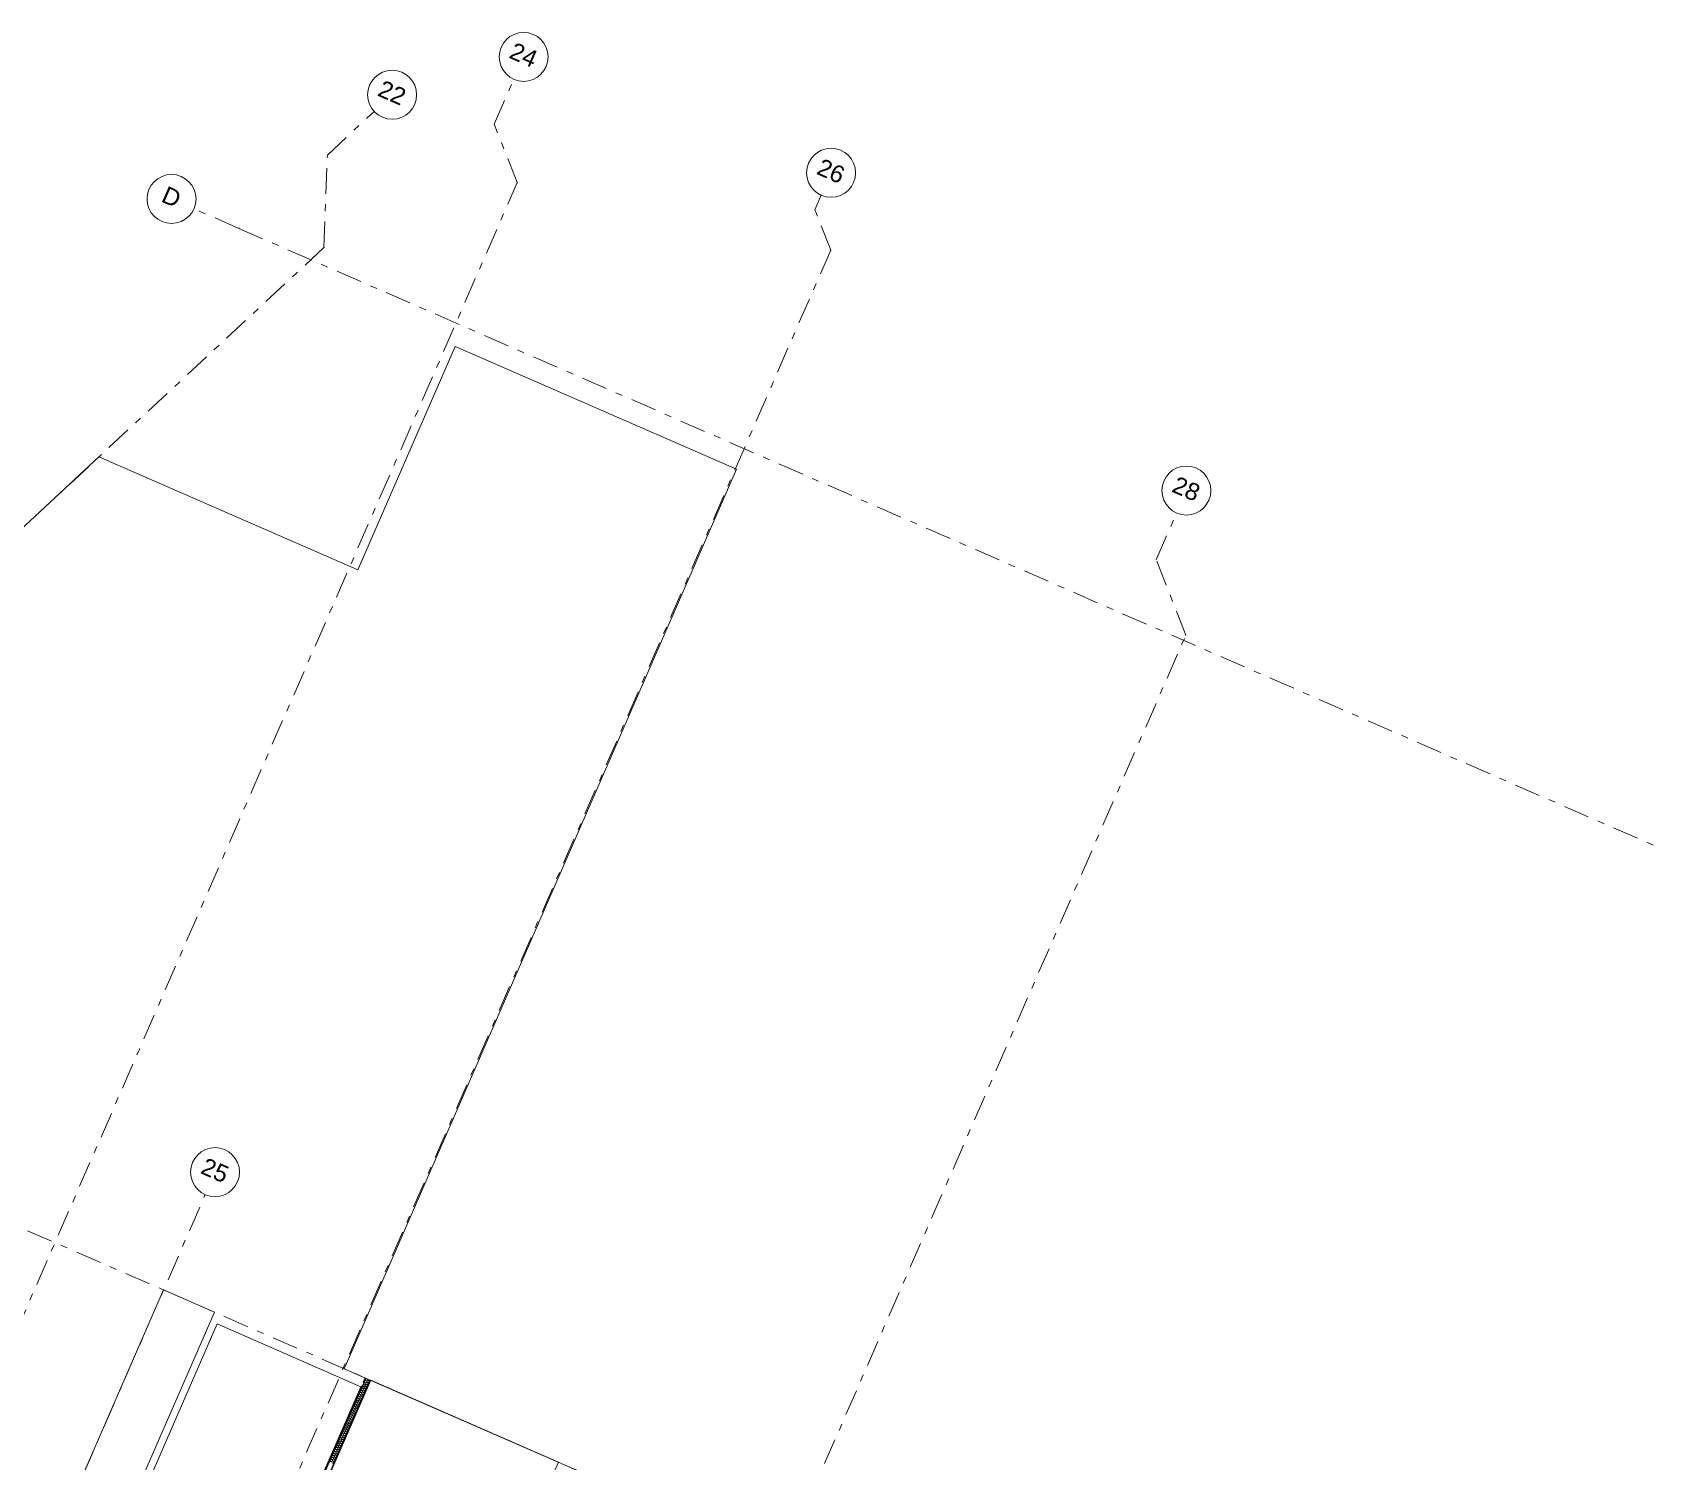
# Model space of a CAD drawing. Header units: millimetres. Extents: x -50172 to 68897, y -80883 to 956680.
# Drawn here: x -4500 to 28600, y -24764 to 4414 of the extents above; entities that cross this region are included whole.
import ezdxf
from ezdxf.enums import TextEntityAlignment as Align

# ---------------------------------------------------------------- set-up
doc = ezdxf.new("R2010")
doc.units = ezdxf.units.MM
doc.header["$MEASUREMENT"] = 0
doc.linetypes.add('Dashed', pattern=[564.444447, 282.222223, -282.222223])
doc.linetypes.add('Double Dashed', pattern=[1093.611073, 529.166651, -211.666656, 141.111112, -211.666656])
for name, color, linetype in [('A-15-MG_Structural_Grid', 7, 'Continuous'), ('A-95-MC_Marker_Section_P2.Marker', 7, 'Continuous'), ('New_A-15-MG_Structural_Grid_Phase_2', 7, 'Continuous'), ('New_A-20-M_Floor_Slab', 7, 'Continuous'), ('New_A-25-M_Wall_Int', 7, 'Continuous'), ('New_A-35-M_FFE-Zone', 7, 'Continuous')]:
    doc.layers.add(name, color=color, linetype=linetype)
for name, color, linetype, lineweight, true_color in [('A-15-MG_Structural_Grid_Pen_No__163', 7, 'Continuous', 0, 0x750077), ('A-25-M_Wall_Int_Pen_No__107', 7, 'Continuous', 15, 0xa6a6a6), ('A-95-MC_Marker_Section_P2.Marker_Pen_No__25', 7, 'Continuous', 50, 0x2a2a2a), ('New_A-15-MG_Structural_Grid_Phase_2_Pen_No__222', 7, 'Continuous', 13, 0x65af33), ('New_A-25-M_Wall_Int_Pen_No__107', 7, 'Continuous', 15, 0xa6a6a6), ('New_A-35-M_FFE-Zone_Pen_No__74', 7, 'Continuous', 20, 0x606060)]:
    doc.layers.add(name, color=color, linetype=linetype, lineweight=lineweight, true_color=true_color)
for name, color, linetype, lineweight in [('A-25-M_Wall_Int_Pen_No__1', 7, 'Continuous', 13), ('A-95-MC_Marker_Section_P2.Marker_Pen_No__1', 7, 'Continuous', 13), ('A-95-MC_Marker_Section_P2.Marker_Pen_No__6', 7, 'Continuous', 35), ('New_A-20-M_Floor_Slab_Pen_No__89', 8, 'Continuous', 20), ('New_A-25-M_Wall_Int_Pen_No__1', 7, 'Continuous', 13), ('New_ArchiCAD Zone Stamps_Pen_No__9', 7, 'Continuous', 13)]:
    doc.layers.add(name, color=color, linetype=linetype, lineweight=lineweight)
doc.styles.add('GENERATED_STYLE_2', font='')
doc.styles.add('GENERATED_STYLE_3', font='')
doc.styles.add('GENERATED_STYLE_4', font='')
doc.styles.get('GENERATED_STYLE_2').set_extended_font_data('Arial', bold=True)
doc.styles.get('GENERATED_STYLE_3').set_extended_font_data('Arial')
doc.styles.get('GENERATED_STYLE_4').set_extended_font_data('Swis721 BT')

# ---------------------------------------------------------------- blocks, each defined once
blk = doc.blocks.new('store_INB 2103_13_1', base_point=(-1192, -26291))
at = {"layer": 'New_A-35-M_FFE-Zone_Pen_No__74', "linetype": 'Continuous'}
for p, q in [((-728, -21955), (-2368, -25714)), ((2208, -23235), (-728, -21955)), ((-182, -28716), (2208, -23235)), ((-3623, -25167), (-4373, -26888)), ((-2368, -25714), (-3623, -25167)), ((-4373, -26888), (-182, -28716))]:
    blk.add_line(p, q, dxfattribs=at)
at = {"layer": 'New_ArchiCAD Zone Stamps_Pen_No__9'}
for tag, height, style, p in [('ROOM_NAME', 250, 'GENERATED_STYLE_2', (-1440, -24987)), ('zoneNameLine2', 250, 'GENERATED_STYLE_2', (-1628, -25419)), ('ROOM_NUMBER', 200, 'GENERATED_STYLE_3', (-1817, -25839)), ('measuredAreaCode', 200, 'GENERATED_STYLE_3', (-1974, -26199)), ('DUMMY_649', 200, 'GENERATED_STYLE_3', (-1666, -26334)), ('DUMMY_650', 200, 'GENERATED_STYLE_3', (-1177, -26547)), ('DUMMY_651', 133, 'GENERATED_STYLE_3', (-898, -26653))]:
    blk.add_attdef(tag, text='', height=height, rotation=336.4404, dxfattribs=dict(at, style=style)).set_placement(p, align=Align.TOP_LEFT)
blk = doc.blocks.new('Final Year Project Area_INB 2304_14_1', base_point=(1437, -28649))
at = {"layer": 'New_A-35-M_FFE-Zone_Pen_No__74', "linetype": 'Continuous'}
for p, q in [((2407, -23105), (-1869, -32911)), ((6238, -24776), (2407, -23105)), ((1962, -34582), (6238, -24776)), ((-1869, -32911), (1032, -34176)), ((1032, -34176), (1142, -33924)), ((1142, -33924), (1461, -34063)), ((1461, -34063), (1351, -34315)), ((1351, -34315), (1962, -34582))]:
    blk.add_line(p, q, dxfattribs=at)
at = {"layer": 'New_ArchiCAD Zone Stamps_Pen_No__9'}
for tag, height, style, p in [('ROOM_NAME', 250, 'GENERATED_STYLE_2', (211, -31400)), ('zoneNameLine2', 250, 'GENERATED_STYLE_2', (643, -31588)), ('ROOM_NUMBER', 200, 'GENERATED_STYLE_3', (1075, -31765)), ('measuredAreaCode', 200, 'GENERATED_STYLE_3', (1435, -31922)), ('DUMMY_650', 200, 'GENERATED_STYLE_3', (1782, -31125)), ('DUMMY_649', 200, 'GENERATED_STYLE_3', (1569, -31615)), ('DUMMY_651', 133, 'GENERATED_STYLE_3', (1904, -30831))]:
    blk.add_attdef(tag, text='', height=height, rotation=66.4404, dxfattribs=dict(at, style=style)).set_placement(p, align=Align.TOP_LEFT)
blk = doc.blocks.new('Slab_1_1', base_point=(-34880, -33019))
at = {"layer": 'New_A-20-M_Floor_Slab_Pen_No__89', "linetype": 'Continuous', "flags": 128}
blk.add_lwpolyline([(10933, -26823), (1863, -22868), (9872, -4503), (4225, -2040), (4133, -2000), (2145, -6558), (-3142, -4253), (-10744, -11326), (-11126, -10915), (-34880, -33019)], dxfattribs=at)
blk.add_lwpolyline([(-3475, -25054), (-1821, -21261), (-785, -21713), (-2439, -25506)], close=True, dxfattribs=at)
blk = doc.blocks.new('*X266')
at = {"layer": 'New_A-25-M_Wall_Int_Pen_No__107', "linetype": 'Continuous'}
for p, q in [((2315, -23181), (2305, -23162)), ((2329, -23149), (2308, -23154)), ((2333, -23141), (2322, -23122)), ((2347, -23109), (2326, -23114)), ((2350, -23101), (2342, -23087)), ((2175, -23502), (2164, -23483)), ((2189, -23470), (2168, -23475)), ((2193, -23462), (2182, -23443)), ((2207, -23430), (2185, -23435)), ((2210, -23422), (2200, -23403)), ((2224, -23390), (2203, -23395)), ((2228, -23382), (2217, -23363)), ((2242, -23350), (2221, -23355)), ((2245, -23342), (2235, -23323)), ((2259, -23309), (2238, -23315)), ((2263, -23301), (2252, -23282)), ((2277, -23269), (2256, -23274)), ((2280, -23261), (2270, -23242)), ((2294, -23229), (2273, -23234)), ((2298, -23221), (2287, -23202)), ((2312, -23189), (2291, -23194)), ((2032, -23832), (2010, -23837)), ((2035, -23823), (2024, -23804)), ((2049, -23791), (2028, -23796)), ((2053, -23783), (2042, -23764)), ((2067, -23751), (2045, -23756)), ((2070, -23743), (2059, -23724)), ((2084, -23711), (2063, -23716)), ((2088, -23703), (2077, -23684)), ((2102, -23671), (2080, -23676)), ((2105, -23663), (2094, -23644)), ((2119, -23631), (2098, -23636)), ((2123, -23623), (2112, -23604)), ((2137, -23591), (2115, -23596)), ((2140, -23583), (2129, -23563)), ((2154, -23550), (2133, -23555)), ((2158, -23542), (2147, -23523)), ((2172, -23510), (2150, -23515)), ((1892, -24153), (1870, -24158)), ((1895, -24145), (1884, -24126)), ((1909, -24113), (1888, -24118)), ((1913, -24105), (1902, -24086)), ((1927, -24072), (1905, -24077)), ((1930, -24064), (1919, -24045)), ((1944, -24032), (1923, -24037)), ((1948, -24024), (1937, -24005)), ((1962, -23992), (1940, -23997)), ((1965, -23984), (1954, -23965)), ((1979, -23952), (1958, -23957)), ((1983, -23944), (1972, -23925)), ((1997, -23912), (1975, -23917)), ((2000, -23904), (1989, -23885)), ((2014, -23872), (1993, -23877)), ((2018, -23864), (2007, -23845)), ((1738, -24506), (1727, -24487)), ((1752, -24474), (1730, -24479)), ((1755, -24466), (1744, -24447)), ((1769, -24434), (1748, -24439)), ((1773, -24426), (1762, -24407)), ((1787, -24394), (1765, -24399)), ((1790, -24386), (1779, -24367)), ((1804, -24354), (1783, -24359)), ((1808, -24346), (1797, -24326)), ((1822, -24313), (1800, -24318)), ((1825, -24305), (1814, -24286)), ((1839, -24273), (1818, -24278)), ((1843, -24265), (1832, -24246)), ((1857, -24233), (1835, -24238)), ((1860, -24225), (1849, -24206)), ((1874, -24193), (1853, -24198)), ((1878, -24185), (1867, -24166)), ((1629, -24755), (1608, -24760)), ((1632, -24747), (1622, -24728)), ((1646, -24715), (1625, -24720)), ((1650, -24707), (1639, -24688)), ((1664, -24675), (1643, -24680)), ((1667, -24667), (1657, -24648)), ((1681, -24635), (1660, -24640)), ((1685, -24627), (1674, -24608)), ((1699, -24595), (1678, -24600)), ((1703, -24586), (1692, -24567)), ((1717, -24554), (1695, -24559)), ((1720, -24546), (1709, -24527)), ((1734, -24514), (1713, -24519))]:
    blk.add_line(p, q, dxfattribs=at)
for centre, start, end in [((2286, -23173), 156.4404, 283.3103), ((2286, -23173), 29.5705, 156.4404), ((2303, -23133), 156.4404, 283.3103), ((2303, -23133), 29.5705, 156.4404), ((2321, -23092), 156.4404, 283.3103), ((2321, -23092), 116.3812, 156.4404), ((2334, -23170), 209.5705, 103.3103), ((2352, -23130), 209.5705, 103.3103), ((2369, -23090), 209.5705, 315.5598), ((2145, -23494), 156.4404, 283.3103), ((2145, -23494), 29.5705, 156.4404), ((2163, -23454), 156.4404, 283.3103), ((2163, -23454), 29.5705, 156.4404), ((2180, -23414), 156.4404, 283.3103), ((2180, -23414), 29.5705, 156.4404), ((2194, -23491), 209.5705, 103.3103), ((2198, -23374), 156.4404, 283.3103), ((2198, -23374), 29.5705, 156.4404), ((2212, -23451), 209.5705, 103.3103), ((2215, -23333), 156.4404, 283.3103), ((2215, -23333), 29.5705, 156.4404), ((2229, -23411), 209.5705, 103.3103), ((2233, -23293), 156.4404, 283.3103), ((2233, -23293), 29.5705, 156.4404), ((2247, -23371), 209.5705, 103.3103), ((2250, -23253), 156.4404, 283.3103), ((2250, -23253), 29.5705, 156.4404), ((2264, -23331), 209.5705, 103.3103), ((2268, -23213), 156.4404, 283.3103), ((2268, -23213), 29.5705, 156.4404), ((2282, -23291), 209.5705, 103.3103), ((2299, -23250), 209.5705, 103.3103), ((2317, -23210), 209.5705, 103.3103), ((2005, -23815), 156.4404, 283.3103), ((2005, -23815), 29.5705, 156.4404), ((2023, -23775), 156.4404, 283.3103), ((2023, -23775), 29.5705, 156.4404), ((2040, -23735), 156.4404, 283.3103), ((2037, -23853), 209.5705, 103.3103), ((2040, -23735), 29.5705, 156.4404), ((2054, -23813), 209.5705, 103.3103), ((2058, -23695), 156.4404, 283.3103), ((2058, -23695), 29.5705, 156.4404), ((2075, -23655), 156.4404, 283.3103), ((2072, -23773), 209.5705, 103.3103), ((2075, -23655), 29.5705, 156.4404), ((2089, -23732), 209.5705, 103.3103), ((2093, -23614), 156.4404, 283.3103), ((2093, -23614), 29.5705, 156.4404), ((2107, -23692), 209.5705, 103.3103), ((2110, -23574), 156.4404, 283.3103), ((2110, -23574), 29.5705, 156.4404), ((2124, -23652), 209.5705, 103.3103), ((2128, -23534), 156.4404, 283.3103), ((2128, -23534), 29.5705, 156.4404), ((2142, -23612), 209.5705, 103.3103), ((2159, -23572), 209.5705, 103.3103), ((2177, -23532), 209.5705, 103.3103), ((1848, -24177), 29.5705, 156.4404), ((1865, -24136), 156.4404, 283.3103), ((1865, -24136), 29.5705, 156.4404), ((1883, -24096), 156.4404, 283.3103), ((1883, -24096), 29.5705, 156.4404), ((1900, -24056), 156.4404, 283.3103), ((1897, -24174), 209.5705, 103.3103), ((1900, -24056), 29.5705, 156.4404), ((1914, -24134), 209.5705, 103.3103), ((1918, -24016), 156.4404, 283.3103), ((1918, -24016), 29.5705, 156.4404), ((1935, -23976), 156.4404, 283.3103), ((1932, -24094), 209.5705, 103.3103), ((1935, -23976), 29.5705, 156.4404), ((1949, -24054), 209.5705, 103.3103), ((1953, -23936), 156.4404, 283.3103), ((1953, -23936), 29.5705, 156.4404), ((1970, -23896), 156.4404, 283.3103), ((1967, -24013), 209.5705, 103.3103), ((1970, -23896), 29.5705, 156.4404), ((1984, -23973), 209.5705, 103.3103), ((1988, -23855), 156.4404, 283.3103), ((1988, -23855), 29.5705, 156.4404), ((2002, -23933), 209.5705, 103.3103), ((2019, -23893), 209.5705, 103.3103), ((1708, -24498), 156.4404, 283.3103), ((1708, -24498), 29.5705, 156.4404), ((1725, -24458), 156.4404, 283.3103), ((1725, -24458), 29.5705, 156.4404), ((1743, -24418), 156.4404, 283.3103), ((1743, -24418), 29.5705, 156.4404), ((1760, -24377), 156.4404, 283.3103), ((1757, -24495), 209.5705, 103.3103), ((1760, -24377), 29.5705, 156.4404), ((1774, -24455), 209.5705, 103.3103), ((1778, -24337), 156.4404, 283.3103), ((1778, -24337), 29.5705, 156.4404), ((1795, -24297), 156.4404, 283.3103), ((1792, -24415), 209.5705, 103.3103), ((1795, -24297), 29.5705, 156.4404), ((1809, -24375), 209.5705, 103.3103), ((1813, -24257), 156.4404, 283.3103), ((1813, -24257), 29.5705, 156.4404), ((1830, -24217), 156.4404, 283.3103), ((1827, -24335), 209.5705, 103.3103), ((1830, -24217), 29.5705, 156.4404), ((1844, -24295), 209.5705, 103.3103), ((1848, -24177), 156.4404, 283.3103), ((1862, -24254), 209.5705, 103.3103), ((1879, -24214), 209.5705, 103.3103), ((1585, -24779), 29.5705, 156.4404), ((1603, -24739), 156.4404, 283.3103), ((1603, -24739), 29.5705, 156.4404), ((1620, -24699), 156.4404, 283.3103), ((1620, -24699), 29.5705, 156.4404), ((1634, -24776), 209.5705, 103.3103), ((1638, -24659), 156.4404, 283.3103), ((1638, -24659), 29.5705, 156.4404), ((1652, -24736), 209.5705, 103.3103), ((1655, -24618), 156.4404, 283.3103), ((1655, -24618), 29.5705, 156.4404), ((1669, -24696), 209.5705, 103.3103), ((1673, -24578), 156.4404, 283.3103), ((1673, -24578), 29.5705, 156.4404), ((1687, -24656), 209.5705, 103.3103), ((1690, -24538), 156.4404, 283.3103), ((1690, -24538), 29.5705, 156.4404), ((1704, -24616), 209.5705, 103.3103), ((1722, -24576), 209.5705, 103.3103), ((1739, -24536), 209.5705, 103.3103)]:
    blk.add_arc(centre, 21.9, start, end, dxfattribs=at)
blk = doc.blocks.new('Wall_33_1', base_point=(-1869, -32911))
at = {"layer": 'A-25-M_Wall_Int_Pen_No__107', "linetype": 'Continuous', "lineweight": 0, "true_color": 0x535353}
for points in [[(2254, -23146), (2252, -23149), (2266, -23155), (2267, -23152)], [(2267, -23152), (2266, -23155), (2267, -23155), (2268, -23152)], [(2227, -23207), (2226, -23210), (2239, -23216), (2240, -23213)], [(2240, -23213), (2239, -23216), (2240, -23216), (2241, -23214)]]:
    blk.add_hatch(color=251, dxfattribs=at).paths.add_polyline_path(points)
at = {"layer": 'A-25-M_Wall_Int_Pen_No__107', "linetype": 'Continuous'}
blk.add_hatch(color=256, dxfattribs=at).paths.add_polyline_path([(2226, -23210), (2220, -23224), (2233, -23230), (2239, -23216)])
at = {"layer": 'New_A-25-M_Wall_Int_Pen_No__107', "linetype": 'Continuous', "lineweight": 0, "true_color": 0x535353}
for points in [[(-1883, -32905), (2389, -23107), (2388, -23107), (-1884, -32905)], [(2268, -23152), (2304, -23070), (2303, -23069), (2267, -23152)], [(2239, -23216), (-169, -28738), (-168, -28739), (2240, -23216)]]:
    blk.add_hatch(color=251, dxfattribs=at).paths.add_polyline_path(points)
at = {"layer": 'New_A-25-M_Wall_Int_Pen_No__107', "linetype": 'Continuous'}
for points in [[(-1869, -32911), (2403, -23113), (2389, -23107), (-1883, -32905)], [(2267, -23152), (2303, -23069), (2289, -23063), (2254, -23146)], [(2220, -23224), (-176, -28718), (-163, -28724), (2233, -23230)]]:
    blk.add_hatch(color=256, dxfattribs=at).paths.add_polyline_path(points)
at = {"layer": 'A-25-M_Wall_Int_Pen_No__1', "linetype": 'Continuous'}
for p, q in [((2252, -23149), (2266, -23155)), ((2267, -23152), (2254, -23146)), ((2266, -23155), (2267, -23155)), ((2226, -23210), (2239, -23216)), ((2227, -23207), (2240, -23213)), ((2240, -23213), (2241, -23214))]:
    blk.add_line(p, q, dxfattribs=at)
at = {"layer": 'New_A-25-M_Wall_Int_Pen_No__1', "linetype": 'Continuous'}
for p, q in [((-1884, -32905), (2388, -23107)), ((-1883, -32905), (2389, -23107)), ((2241, -23214), (2267, -23155)), ((2267, -23152), (2303, -23069)), ((2267, -23155), (2268, -23152)), ((2268, -23152), (2304, -23070)), ((-168, -28739), (2240, -23216)), ((-163, -28724), (2233, -23230)), ((2233, -23230), (2239, -23216)), ((2240, -23216), (2241, -23214))]:
    blk.add_line(p, q, dxfattribs=at)
at = {"layer": 'New_A-25-M_Wall_Int_Pen_No__1', "linetype": 'Continuous', "flags": 128}
for points in [[(-1869, -32911), (2403, -23113)], [(2289, -23063), (2254, -23146)], [(2403, -23113), (2289, -23063)], [(2220, -23224), (-176, -28718)]]:
    blk.add_lwpolyline(points, dxfattribs=at)
at = {"layer": 'New_A-25-M_Wall_Int', "color": 250, "lineweight": 50, "true_color": 0x2a2a2a}
blk.add_blockref('*X266', (0, 0), dxfattribs=at)
blk = doc.blocks.new('Standard grid marker')
at = {"layer": 'A-15-MG_Structural_Grid_Pen_No__163', "linetype": 'Double Dashed'}
for q in [(0, 0), (74255, 0)]:
    blk.add_line((1000, 0), q, dxfattribs=at)
at = {"layer": 'A-15-MG_Structural_Grid_Pen_No__163', "linetype": 'Continuous'}
blk.add_circle((-500, 0), 500, dxfattribs=at)
at = {"layer": 'A-15-MG_Structural_Grid_Pen_No__163', "linetype": 'Double Dashed'}
blk.add_point((1000, 0), dxfattribs=at)
blk.add_point((1000, 0), dxfattribs=at)
at = {"layer": 'A-15-MG_Structural_Grid_Pen_No__163', "style": 'GENERATED_STYLE_4'}
for tag, p in [('AC_MarkerText_1_0', (-500, 43)), ('AC_MarkerText_1_1', (75755, 43))]:
    blk.add_attdef(tag, text='', height=350, rotation=360, dxfattribs=at).set_placement(p, align=Align.MIDDLE_CENTER)
blk = doc.blocks.new('Standard grid marker_21')
at = {"layer": 'New_A-15-MG_Structural_Grid_Phase_2_Pen_No__222', "linetype": 'Double Dashed'}
for p, q in [((2643, 0), (1307, -1335)), ((2643, 0), (48998, 0)), ((1307, -1335), (0, -1335))]:
    blk.add_line(p, q, dxfattribs=at)
at = {"layer": 'New_A-15-MG_Structural_Grid_Phase_2_Pen_No__222', "linetype": 'Continuous'}
blk.add_circle((-500, -1335), 500, dxfattribs=at)
at = {"layer": 'New_A-15-MG_Structural_Grid_Phase_2_Pen_No__222', "linetype": 'Double Dashed'}
blk.add_point((2643, 0), dxfattribs=at)
at = {"layer": 'New_A-15-MG_Structural_Grid_Phase_2_Pen_No__222', "style": 'GENERATED_STYLE_4'}
blk.add_attdef('AC_MarkerText_1', text='', height=350, rotation=113.5, dxfattribs=at).set_placement((-500, -1294), align=Align.MIDDLE_CENTER)
blk = doc.blocks.new('Standard grid marker_28')
at = {"layer": 'New_A-15-MG_Structural_Grid_Phase_2_Pen_No__222', "linetype": 'Double Dashed'}
for p, q in [((705, 0), (53258, 0)), ((705, 0), (0, 0)), ((53258, 0), (53963, 0))]:
    blk.add_line(p, q, dxfattribs=at)
at = {"layer": 'New_A-15-MG_Structural_Grid_Phase_2_Pen_No__222', "linetype": 'Continuous'}
for centre in [(-500, 0), (54463, 0)]:
    blk.add_circle(centre, 500, dxfattribs=at)
at = {"layer": 'New_A-15-MG_Structural_Grid_Phase_2_Pen_No__222', "linetype": 'Double Dashed'}
for p in [(705, 0), (705, 0), (53258, 0), (53258, 0)]:
    blk.add_point(p, dxfattribs=at)
at = {"layer": 'New_A-15-MG_Structural_Grid_Phase_2_Pen_No__222', "style": 'GENERATED_STYLE_4'}
for tag, p in [('AC_MarkerText_1_0', (-500, 39)), ('AC_MarkerText_1_1', (54463, 39))]:
    blk.add_attdef(tag, text='', height=350, rotation=180, dxfattribs=at).set_placement(p, align=Align.MIDDLE_CENTER)
blk = doc.blocks.new('Standard grid marker_29')
at = {"layer": 'New_A-15-MG_Structural_Grid_Phase_2_Pen_No__222', "linetype": 'Double Dashed'}
for p, q in [((705, 0), (0, 0)), ((705, 0), (54601, 0)), ((54601, 0), (55306, 0))]:
    blk.add_line(p, q, dxfattribs=at)
at = {"layer": 'New_A-15-MG_Structural_Grid_Phase_2_Pen_No__222', "linetype": 'Continuous'}
for centre in [(-500, 0), (55806, 0)]:
    blk.add_circle(centre, 500, dxfattribs=at)
at = {"layer": 'New_A-15-MG_Structural_Grid_Phase_2_Pen_No__222', "linetype": 'Double Dashed'}
for p in [(705, 0), (705, 0), (54601, 0), (54601, 0)]:
    blk.add_point(p, dxfattribs=at)
at = {"layer": 'New_A-15-MG_Structural_Grid_Phase_2_Pen_No__222', "style": 'GENERATED_STYLE_4'}
for tag, p in [('AC_MarkerText_1_0', (-500, 43)), ('AC_MarkerText_1_1', (55806, 43))]:
    blk.add_attdef(tag, text='', height=350, rotation=180, dxfattribs=at).set_placement(p, align=Align.MIDDLE_CENTER)
blk = doc.blocks.new('Standard grid marker_31')
at = {"layer": 'New_A-15-MG_Structural_Grid_Phase_2_Pen_No__222', "linetype": 'Double Dashed'}
for p, q in [((53473, 0), (54643, 1170)), ((54643, 1170), (55684, 1170)), ((2212, 0), (53473, 0))]:
    blk.add_line(p, q, dxfattribs=at)
at = {"layer": 'New_A-15-MG_Structural_Grid_Phase_2_Pen_No__222', "linetype": 'Continuous'}
blk.add_circle((56184, 1170), 500, dxfattribs=at)
at = {"layer": 'New_A-15-MG_Structural_Grid_Phase_2_Pen_No__222', "linetype": 'Double Dashed'}
blk.add_point((53473, 0), dxfattribs=at)
at = {"layer": 'New_A-15-MG_Structural_Grid_Phase_2_Pen_No__222', "style": 'GENERATED_STYLE_4'}
for tag, p in [('AC_MarkerText_1_0', (-500, 1206)), ('AC_MarkerText_1_1', (56184, 1206))]:
    blk.add_attdef(tag, text='', height=350, rotation=270, dxfattribs=at).set_placement(p, align=Align.MIDDLE_CENTER)
blk = doc.blocks.new('Standard grid marker_35')
at = {"layer": 'New_A-15-MG_Structural_Grid_Phase_2_Pen_No__222', "linetype": 'Double Dashed'}
for p, q in [((1000, 0), (47486, 0)), ((1000, 0), (0, 0)), ((47486, 0), (48486, 0))]:
    blk.add_line(p, q, dxfattribs=at)
at = {"layer": 'New_A-15-MG_Structural_Grid_Phase_2_Pen_No__222', "linetype": 'Continuous'}
for centre in [(-500, 0), (48986, 0)]:
    blk.add_circle(centre, 500, dxfattribs=at)
at = {"layer": 'New_A-15-MG_Structural_Grid_Phase_2_Pen_No__222', "linetype": 'Double Dashed'}
for p in [(1000, 0), (1000, 0), (47486, 0), (47486, 0)]:
    blk.add_point(p, dxfattribs=at)
at = {"layer": 'New_A-15-MG_Structural_Grid_Phase_2_Pen_No__222', "style": 'GENERATED_STYLE_4'}
for tag, p in [('AC_MarkerText_1_0', (-500, 43)), ('AC_MarkerText_1_1', (48986, 43))]:
    blk.add_attdef(tag, text='', height=350, rotation=180, dxfattribs=at).set_placement(p, align=Align.MIDDLE_CENTER)
blk = doc.blocks.new('Standard grid marker_39')
at = {"layer": 'New_A-15-MG_Structural_Grid_Phase_2_Pen_No__222', "linetype": 'Double Dashed'}
for p, q in [((949, 0), (324, -625)), ((949, 0), (36651, 0)), ((324, -625), (0, -625))]:
    blk.add_line(p, q, dxfattribs=at)
at = {"layer": 'New_A-15-MG_Structural_Grid_Phase_2_Pen_No__222', "linetype": 'Continuous'}
blk.add_circle((-500, -625), 500, dxfattribs=at)
at = {"layer": 'New_A-15-MG_Structural_Grid_Phase_2_Pen_No__222', "linetype": 'Double Dashed'}
blk.add_point((949, 0), dxfattribs=at)
at = {"layer": 'New_A-15-MG_Structural_Grid_Phase_2_Pen_No__222', "style": 'GENERATED_STYLE_4'}
for tag, p in [('AC_MarkerText_1_0', (-500, -588)), ('AC_MarkerText_1_1', (38099, -588))]:
    blk.add_attdef(tag, text='', height=350, rotation=90, dxfattribs=at).set_placement(p, align=Align.MIDDLE_CENTER)
blk = doc.blocks.new('Standard grid marker_40')
at = {"layer": 'New_A-15-MG_Structural_Grid_Phase_2_Pen_No__222', "linetype": 'Double Dashed'}
for p, q in [((37382, 0), (38287, 905)), ((38287, 905), (39287, 905)), ((1905, 0), (37382, 0))]:
    blk.add_line(p, q, dxfattribs=at)
at = {"layer": 'New_A-15-MG_Structural_Grid_Phase_2_Pen_No__222', "linetype": 'Continuous'}
blk.add_circle((39787, 905), 500, dxfattribs=at)
at = {"layer": 'New_A-15-MG_Structural_Grid_Phase_2_Pen_No__222', "linetype": 'Double Dashed'}
blk.add_point((37382, 0), dxfattribs=at)
at = {"layer": 'New_A-15-MG_Structural_Grid_Phase_2_Pen_No__222', "style": 'GENERATED_STYLE_4'}
for tag, p in [('AC_MarkerText_1_0', (-500, 946)), ('AC_MarkerText_1_1', (39787, 946))]:
    blk.add_attdef(tag, text='', height=350, rotation=270, dxfattribs=at).set_placement(p, align=Align.MIDDLE_CENTER)
blk = doc.blocks.new('Standard grid marker_41')
at = {"layer": 'New_A-15-MG_Structural_Grid_Phase_2_Pen_No__222', "linetype": 'Double Dashed'}
for p, q in [((8462, 0), (0, 0)), ((8462, 0), (18800, 0)), ((18800, 0), (27262, 0))]:
    blk.add_line(p, q, dxfattribs=at)
at = {"layer": 'New_A-15-MG_Structural_Grid_Phase_2_Pen_No__222', "linetype": 'Continuous'}
for centre in [(-500, 0), (27762, 0)]:
    blk.add_circle(centre, 500, dxfattribs=at)
at = {"layer": 'New_A-15-MG_Structural_Grid_Phase_2_Pen_No__222', "linetype": 'Double Dashed'}
for p in [(8462, 0), (8462, 0), (18800, 0), (18800, 0)]:
    blk.add_point(p, dxfattribs=at)
at = {"layer": 'New_A-15-MG_Structural_Grid_Phase_2_Pen_No__222', "style": 'GENERATED_STYLE_4'}
for tag, p in [('AC_MarkerText_1_0', (-500, 37)), ('AC_MarkerText_1_1', (27762, 37))]:
    blk.add_attdef(tag, text='', height=350, rotation=270, dxfattribs=at).set_placement(p, align=Align.MIDDLE_CENTER)
blk = doc.blocks.new('Cutting Plane_3_1', base_point=(-25330, -21003))
at = {"layer": 'A-95-MC_Marker_Section_P2.Marker_Pen_No__25', "linetype": 'Continuous'}
for points in [[(-25560, -20903), (-25101, -21103), (-25131, -20544)], [(22850, -42012), (22392, -41812), (22821, -41454)]]:
    blk.add_hatch(color=256, dxfattribs=at).paths.add_polyline_path(points)
at = {"layer": 'A-95-MC_Marker_Section_P2.Marker_Pen_No__1', "linetype": 'Dashed'}
blk.add_line((-25101, -21103), (22392, -41812), dxfattribs=at)
at = {"layer": 'A-95-MC_Marker_Section_P2.Marker_Pen_No__25', "linetype": 'Continuous'}
for p, q in [((-25131, -20544), (-25560, -20903)), ((-25101, -21103), (-25131, -20544)), ((-25560, -20903), (-25101, -21103)), ((22392, -41812), (22821, -41454)), ((22821, -41454), (22850, -42012)), ((22850, -42012), (22392, -41812))]:
    blk.add_line(p, q, dxfattribs=at)
at = {"layer": 'A-95-MC_Marker_Section_P2.Marker_Pen_No__6', "char_height": 275, "rotation": 336.4404, "style": 'GENERATED_STYLE_4'}
for insert, attachment_point in [((-26412, -20431), 7), ((23776, -42315), 9)]:
    blk.add_mtext('\\A1;{\\fSwis721 BT|b0|i0|c0|p34;S-24}', dxfattribs=dict(at, insert=insert, attachment_point=attachment_point))

msp = doc.modelspace()

# ---------------------------------------------------------------- block references
at = {"layer": 'A-15-MG_Structural_Grid', "color": 8, "linetype": 'Continuous', "lineweight": 15}
ref = msp.add_blockref('Standard grid marker', (-1201.2, 813.7), dxfattribs=dict(at, zscale=1000, rotation=336.440411583993))
ref.add_attrib('AC_MarkerText_1', 'D', dxfattribs={"layer": 'A-15-MG_Structural_Grid_Pen_No__163', "color": 216, "true_color": 0x750077, "height": 350, "rotation": 336.44041, "style": 'GENERATED_STYLE_4'}).set_placement((-1659.5, 1057), align=Align.MIDDLE_CENTER)
at = {"layer": 'A-95-MC_Marker_Section_P2.Marker'}
msp.add_blockref('Cutting Plane_3_1', (-25330.5, -21002.6), dxfattribs=at)
at = {"layer": 'New_A-15-MG_Structural_Grid_Phase_2', "color": 8, "linetype": 'Continuous', "lineweight": 15}
ref = msp.add_blockref('Standard grid marker_40', (-9543.7, -32918), dxfattribs=dict(at, zscale=1000, rotation=66.44041158399293))
ref.add_attrib('AC_MarkerText_1_1', '24', dxfattribs={"layer": 'New_A-15-MG_Structural_Grid_Phase_2_Pen_No__222', "color": 85, "true_color": 0x65af33, "height": 350, "rotation": 336.44041, "style": 'GENERATED_STYLE_4'}).set_placement((5529.7, 3955.5), align=Align.MIDDLE_CENTER)
ref = msp.add_blockref('Standard grid marker_21', (3387.7, 1823.7), dxfattribs=dict(at, zscale=1000, rotation=222.9404146370858))
ref.add_attrib('AC_MarkerText_1', '22', dxfattribs={"layer": 'New_A-15-MG_Structural_Grid_Phase_2_Pen_No__222', "color": 85, "true_color": 0x65af33, "height": 350, "rotation": 336.44041, "style": 'GENERATED_STYLE_4'}).set_placement((2844, 3183), align=Align.MIDDLE_CENTER)
ref = msp.add_blockref('Standard grid marker_39', (12179.5, 840.1), dxfattribs=dict(at, zscale=1000, rotation=246.440411583993))
ref.add_attrib('AC_MarkerText_1', '26', dxfattribs={"layer": 'New_A-15-MG_Structural_Grid_Phase_2_Pen_No__222', "color": 85, "true_color": 0x65af33, "height": 350, "rotation": 336.44041, "style": 'GENERATED_STYLE_4'}).set_placement((11806.4, 1584.9), align=Align.MIDDLE_CENTER)
ref = msp.add_blockref('Standard grid marker_31', (-2323.9, -56907.5), dxfattribs=dict(at, zscale=1000, rotation=66.44041158399293))
ref.add_attrib('AC_MarkerText_1_1', '28', dxfattribs={"layer": 'New_A-15-MG_Structural_Grid_Phase_2_Pen_No__222', "color": 85, "true_color": 0x65af33, "height": 350, "rotation": 336.44041, "style": 'GENERATED_STYLE_4'}).set_placement((19060.7, -4902.7), align=Align.MIDDLE_CENTER)
ref = msp.add_blockref('Standard grid marker_35', (26876.4, -33774.9), dxfattribs=dict(at, zscale=1000, rotation=156.4404115839929))
ref.add_attrib('AC_MarkerText_1', 'G', dxfattribs={"layer": 'New_A-15-MG_Structural_Grid_Phase_2_Pen_No__222', "color": 85, "true_color": 0x65af33, "height": 350, "rotation": 336.44041, "style": 'GENERATED_STYLE_4'}).set_placement((27334.7, -33931.4), align=Align.MIDDLE_CENTER)
ref.add_attrib('AC_MarkerText_1_1', 'G', dxfattribs={"layer": 'New_A-15-MG_Structural_Grid_Phase_2_Pen_No__222', "color": 85, "true_color": 0x65af33, "height": 350, "rotation": 336.44041, "style": 'GENERATED_STYLE_4'}).set_placement((-18026.6, -14151.7), align=Align.MIDDLE_CENTER)
ref = msp.add_blockref('Standard grid marker_41', (-11868.8, -44302.7), dxfattribs=dict(at, zscale=1000, rotation=66.44041158399293))
ref.add_attrib('AC_MarkerText_1', '25', dxfattribs={"layer": 'New_A-15-MG_Structural_Grid_Phase_2_Pen_No__222', "color": 85, "true_color": 0x65af33, "height": 350, "rotation": 336.44041, "style": 'GENERATED_STYLE_4'}).set_placement((-12068.6, -44724.2), align=Align.MIDDLE_CENTER)
ref.add_attrib('AC_MarkerText_1_1', '25', dxfattribs={"layer": 'New_A-15-MG_Structural_Grid_Phase_2_Pen_No__222', "color": 85, "true_color": 0x65af33, "height": 350, "rotation": 336.44041, "style": 'GENERATED_STYLE_4'}).set_placement((-772.1, -18817.6), align=Align.MIDDLE_CENTER)
ref = msp.add_blockref('Standard grid marker_28', (22639.6, -43491.3), dxfattribs=dict(at, zscale=1000, rotation=156.4404115839929))
ref.add_attrib('AC_MarkerText_1', 'J', dxfattribs={"layer": 'New_A-15-MG_Structural_Grid_Phase_2_Pen_No__222', "color": 85, "true_color": 0x65af33, "height": 350, "rotation": 336.44041, "style": 'GENERATED_STYLE_4'}).set_placement((23097.9, -43652.5), align=Align.MIDDLE_CENTER)
ref.add_attrib('AC_MarkerText_1_1', 'J', dxfattribs={"layer": 'New_A-15-MG_Structural_Grid_Phase_2_Pen_No__222', "color": 85, "true_color": 0x65af33, "height": 350, "rotation": 336.44041, "style": 'GENERATED_STYLE_4'}).set_placement((-27283.9, -21683.5), align=Align.MIDDLE_CENTER)
ref = msp.add_blockref('Standard grid marker_29', (21520.4, -46057.9), dxfattribs=dict(at, zscale=1000, rotation=156.4404115839929))
ref.add_attrib('AC_MarkerText_1', 'K', dxfattribs={"layer": 'New_A-15-MG_Structural_Grid_Phase_2_Pen_No__222', "color": 85, "true_color": 0x65af33, "height": 350, "rotation": 336.44041, "style": 'GENERATED_STYLE_4'}).set_placement((21978.7, -46214.4), align=Align.MIDDLE_CENTER)
ref.add_attrib('AC_MarkerText_1_1', 'K', dxfattribs={"layer": 'New_A-15-MG_Structural_Grid_Phase_2_Pen_No__222', "color": 85, "true_color": 0x65af33, "height": 350, "rotation": 336.44041, "style": 'GENERATED_STYLE_4'}).set_placement((-29634, -23708.7), align=Align.MIDDLE_CENTER)
at = {"layer": 'New_A-20-M_Floor_Slab', "color": 8, "linetype": 'Continuous', "lineweight": 20}
msp.add_blockref('Slab_1_1', (-34879.7, -33019), dxfattribs=at)
at = {"layer": 'New_A-25-M_Wall_Int', "color": 250, "lineweight": 50, "true_color": 0x2a2a2a}
msp.add_blockref('Wall_33_1', (-1869.4, -32911.1), dxfattribs=at)
at = {"layer": 'New_A-35-M_FFE-Zone', "linetype": 'Continuous'}
ref = msp.add_blockref('store_INB 2103_13_1', (-1191.8, -26291.2), dxfattribs=at)
ref.add_attrib('ROOM_NAME', 'store', dxfattribs={"layer": 'New_ArchiCAD Zone Stamps_Pen_No__9', "color": 7, "height": 250, "rotation": 336.44041, "style": 'GENERATED_STYLE_2'}).set_placement((-1439.9, -24986.5), align=Align.TOP_LEFT)
ref.add_attrib('ROOM_NUMBER', 'INB 2103', dxfattribs={"layer": 'New_ArchiCAD Zone Stamps_Pen_No__9', "color": 7, "height": 200, "rotation": 336.44041, "style": 'GENERATED_STYLE_3'}).set_placement((-1816.7, -25839.4), align=Align.TOP_LEFT)
ref.add_attrib('zoneNameLine2', 'ID. SF653', dxfattribs={"layer": 'New_ArchiCAD Zone Stamps_Pen_No__9', "color": 7, "height": 250, "rotation": 336.44041, "style": 'GENERATED_STYLE_2'}).set_placement((-1628.3, -25418.7), align=Align.TOP_LEFT)
ref.add_attrib('measuredAreaCode', 'A: ', dxfattribs={"layer": 'New_ArchiCAD Zone Stamps_Pen_No__9', "color": 7, "height": 200, "rotation": 336.44041, "style": 'GENERATED_STYLE_3'}).set_placement((-1973.8, -26199.5), align=Align.TOP_LEFT)
ref.add_attrib('DUMMY_649', '21.7', dxfattribs={"layer": 'New_ArchiCAD Zone Stamps_Pen_No__9', "color": 7, "height": 200, "rotation": 336.44041, "style": 'GENERATED_STYLE_3'}).set_placement((-1666.4, -26333.5), align=Align.TOP_LEFT)
ref.add_attrib('DUMMY_650', ' m', dxfattribs={"layer": 'New_ArchiCAD Zone Stamps_Pen_No__9', "color": 7, "height": 200, "rotation": 336.44041, "style": 'GENERATED_STYLE_3'}).set_placement((-1177, -26546.9), align=Align.TOP_LEFT)
ref.add_attrib('DUMMY_651', '2', dxfattribs={"layer": 'New_ArchiCAD Zone Stamps_Pen_No__9', "color": 7, "height": 133.3, "rotation": 336.44041, "style": 'GENERATED_STYLE_3'}).set_placement((-897.7, -26653.5), align=Align.TOP_LEFT)
ref = msp.add_blockref('Final Year Project Area_INB 2304_14_1', (1437.2, -28649), dxfattribs=at)
ref.add_attrib('ROOM_NAME', 'Final Year Project Area', dxfattribs={"layer": 'New_ArchiCAD Zone Stamps_Pen_No__9', "color": 7, "height": 250, "rotation": 66.44041, "style": 'GENERATED_STYLE_2'}).set_placement((210.5, -31399.8), align=Align.TOP_LEFT)
ref.add_attrib('ROOM_NUMBER', 'INB 2304', dxfattribs={"layer": 'New_ArchiCAD Zone Stamps_Pen_No__9', "color": 7, "height": 200, "rotation": 66.44041, "style": 'GENERATED_STYLE_3'}).set_placement((1074.8, -31765.2), align=Align.TOP_LEFT)
ref.add_attrib('zoneNameLine2', 'ID. SF760', dxfattribs={"layer": 'New_ArchiCAD Zone Stamps_Pen_No__9', "color": 7, "height": 250, "rotation": 66.44041, "style": 'GENERATED_STYLE_2'}).set_placement((642.7, -31588.2), align=Align.TOP_LEFT)
ref.add_attrib('measuredAreaCode', 'A: ', dxfattribs={"layer": 'New_ArchiCAD Zone Stamps_Pen_No__9', "color": 7, "height": 200, "rotation": 66.44041, "style": 'GENERATED_STYLE_3'}).set_placement((1434.9, -31922.2), align=Align.TOP_LEFT)
ref.add_attrib('DUMMY_649', '44.6', dxfattribs={"layer": 'New_ArchiCAD Zone Stamps_Pen_No__9', "color": 7, "height": 200, "rotation": 66.44041, "style": 'GENERATED_STYLE_3'}).set_placement((1568.9, -31614.8), align=Align.TOP_LEFT)
ref.add_attrib('DUMMY_650', ' m', dxfattribs={"layer": 'New_ArchiCAD Zone Stamps_Pen_No__9', "color": 7, "height": 200, "rotation": 66.44041, "style": 'GENERATED_STYLE_3'}).set_placement((1782.3, -31125.5), align=Align.TOP_LEFT)
ref.add_attrib('DUMMY_651', '2', dxfattribs={"layer": 'New_ArchiCAD Zone Stamps_Pen_No__9', "color": 7, "height": 133.3, "rotation": 66.44041, "style": 'GENERATED_STYLE_3'}).set_placement((1904.1, -30831), align=Align.TOP_LEFT)

doc.saveas('drawing.dxf')
